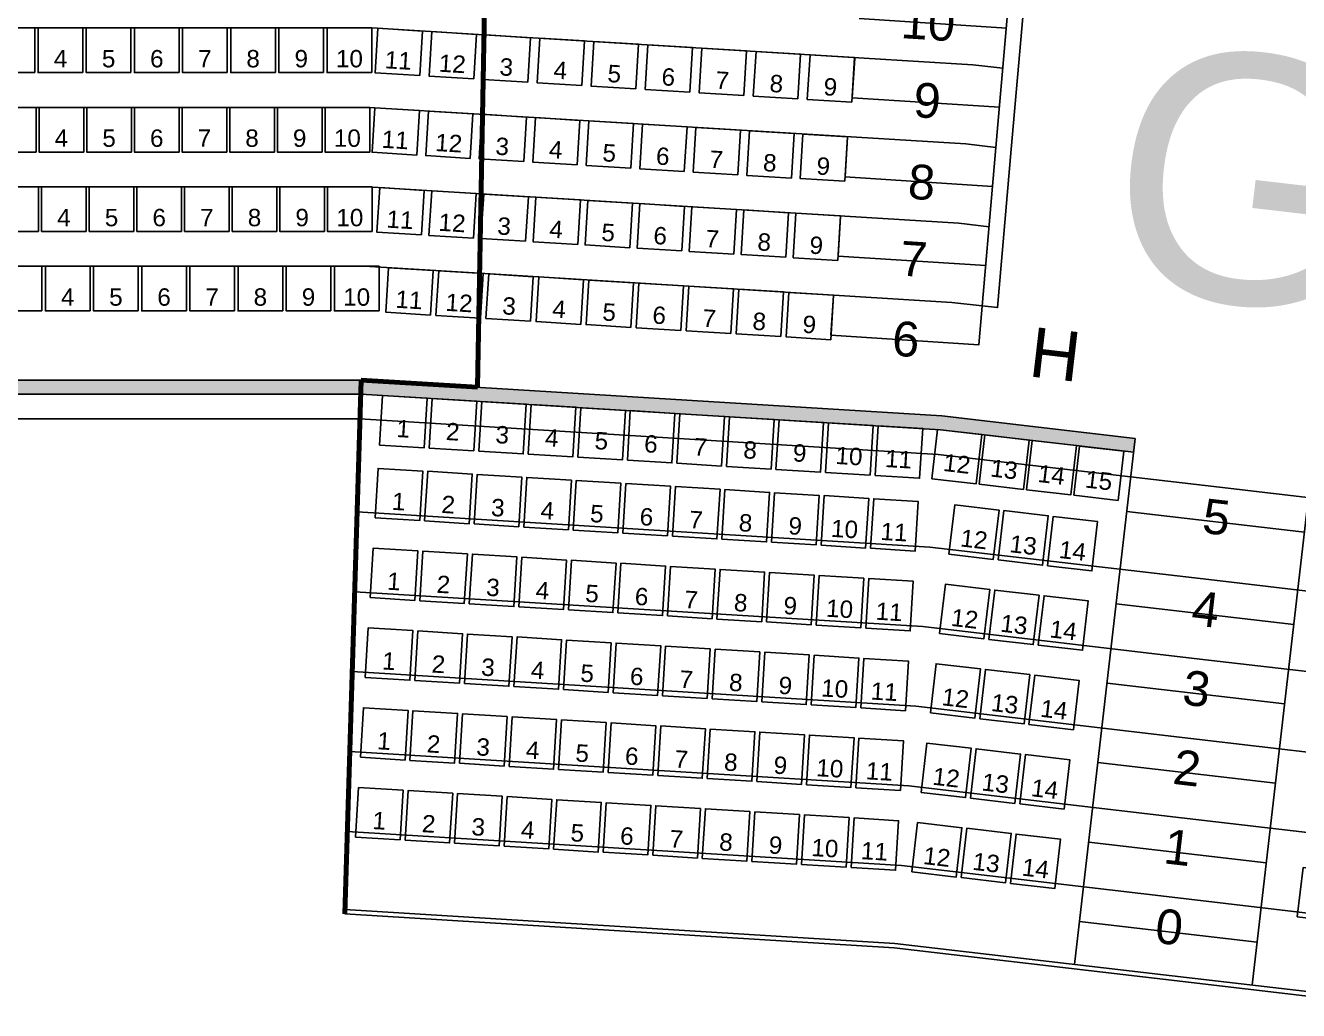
# Model space of a CAD drawing. Header units: millimetres. Extents: x 42980 to 202332, y 27411 to 140378.
# Drawn here: x 118301 to 131123, y 103573 to 113491 of the extents above; entities that cross this region are included whole.
import ezdxf
from ezdxf.enums import TextEntityAlignment as Align

# ---------------------------------------------------------------- set-up
doc = ezdxf.new("R2010")
doc.units = ezdxf.units.MM
doc.header["$LTSCALE"] = 100
for name, color, linetype in [('A-3311-EA-', 3, 'CONTINUOUS'), ('A-3311-FYLL', 1, 'CONTINUOUS'), ('D-RADER_TELE', 252, 'CONTINUOUS'), ('F-RADER', 252, 'CONTINUOUS'), ('F-STOLAR', 1, 'CONTINUOUS'), ('F-STOLNUMMER', 7, 'CONTINUOUS'), ('G-RADER', 252, 'CONTINUOUS'), ('G-RADER_TELE', 252, 'CONTINUOUS'), ('G-RADER_TELE_2', 252, 'CONTINUOUS'), ('G-RADNUMMER', 4, 'CONTINUOUS'), ('G-RADNUMMER_TELE', 4, 'CONTINUOUS'), ('G-STOLAR', 1, 'CONTINUOUS'), ('G-STOLAR_TELE', 3, 'CONTINUOUS'), ('G-STOLAR_TELE_2', 3, 'CONTINUOUS'), ('G-STOLNUMMER', 7, 'CONTINUOUS'), ('G-STOLNUMMER_TELE', 7, 'CONTINUOUS'), ('G-TRAPPA', 254, 'CONTINUOUS'), ('G-TRAPPA_TELE', 254, 'CONTINUOUS'), ('SEKTIONS_NR', 4, 'CONTINUOUS'), ('U-RADER', 252, 'CONTINUOUS')]:
    doc.layers.add(name, color=color, linetype=linetype)
doc.layers.add('SEKTIONER', color=4, linetype='CONTINUOUS', lineweight=70)
doc.styles.add('ARIAL', font='arial.ttf')

# ---------------------------------------------------------------- blocks, each defined once
blk = doc.blocks.new('KAJ')
at = {"layer": 'A-3311-FYLL'}
blk.add_hatch(color=256, dxfattribs=at).paths.add_polyline_path([(10710, 25094), (10726, 25233), (8776, 25460), (2929, 25820), (-2929, 25820), (-8776, 25460), (-10726, 25233), (-10710, 25094), (-8764, 25321), (-2925, 25680), (2925, 25680), (8764, 25321)])
at = {"layer": 'A-3311-EA-'}
for p, q in [((-2929, 25820), (2929, 25820)), ((2929, 25820), (8776, 25460)), ((2925, 25680), (-2925, 25680)), ((8764, 25321), (2925, 25680)), ((8776, 25460), (10726, 25233)), ((10710, 25094), (8764, 25321))]:
    blk.add_line(p, q, dxfattribs=at)

msp = doc.modelspace()

# ---------------------------------------------------------------- linework, layer by layer
at = {"layer": 'D-RADER_TELE'}
for p, q in [((115835, 109530), (118753, 109530)), ((127494, 109172), (130328, 108841)), ((130221, 107912), (127411, 108240)), ((130129, 107112), (127340, 107438)), ((130037, 106313), (127269, 106636)), ((129944, 105513), (127197, 105834)), ((129852, 104713), (127126, 105032)), ((129762, 103933), (127056, 104249)), ((129757, 103889), (127052, 104205))]:
    msp.add_line(p, q, dxfattribs=at)
at = {"layer": 'F-RADER'}
for p, q in [((115714, 113467), (118753, 113467)), ((121791, 113467), (118753, 113467)), ((122919, 113397), (121791, 113467)), ((115739, 112667), (118753, 112667)), ((121766, 112667), (118753, 112667)), ((122870, 112599), (121766, 112667)), ((115764, 111867), (118753, 111867)), ((121742, 111867), (118753, 111867)), ((122890, 111796), (121742, 111867)), ((115788, 111067), (118753, 111067)), ((121717, 111067), (118753, 111067)), ((122875, 110996), (121717, 111067))]:
    msp.add_line(p, q, dxfattribs=at)
at = {"layer": 'F-STOLAR'}
for points in [[(118394, 113017), (117944, 113017), (117944, 113467), (118394, 113467)], [(118879, 113017), (118429, 113017), (118429, 113467), (118879, 113467)], [(119364, 113017), (118914, 113017), (118914, 113467), (119364, 113467)], [(119849, 113017), (119399, 113017), (119399, 113467), (119849, 113467)], [(120334, 113017), (119884, 113017), (119884, 113467), (120334, 113467)], [(120819, 113017), (120369, 113017), (120369, 113467), (120819, 113467)], [(121304, 113017), (120854, 113017), (120854, 113467), (121304, 113467)], [(121789, 113017), (121339, 113017), (121339, 113467), (121789, 113467)], [(122273, 112986), (121824, 113014), (121851, 113463), (122300, 113435)], [(122817, 112953), (122368, 112980), (122395, 113429), (122844, 113402)], [(118408, 112217), (117958, 112217), (117958, 112667), (118408, 112667)], [(118888, 112217), (118438, 112217), (118438, 112667), (118888, 112667)], [(119368, 112217), (118918, 112217), (118918, 112667), (119368, 112667)], [(119848, 112217), (119398, 112217), (119398, 112667), (119848, 112667)], [(120328, 112217), (119878, 112217), (119878, 112667), (120328, 112667)], [(120808, 112217), (120358, 112217), (120358, 112667), (120808, 112667)], [(121288, 112217), (120838, 112217), (120838, 112667), (121288, 112667)], [(121768, 112217), (121318, 112217), (121318, 112667), (121768, 112667)], [(122242, 112187), (121793, 112214), (121820, 112663), (122269, 112636)], [(122781, 112153), (122332, 112181), (122359, 112630), (122808, 112603)], [(118433, 111417), (117983, 111417), (117983, 111867), (118433, 111867)], [(118913, 111417), (118463, 111417), (118463, 111867), (118913, 111867)], [(119393, 111417), (118943, 111417), (118943, 111867), (119393, 111867)], [(119873, 111417), (119423, 111417), (119423, 111867), (119873, 111867)], [(120353, 111417), (119903, 111417), (119903, 111867), (120353, 111867)], [(120833, 111417), (120383, 111417), (120383, 111867), (120833, 111867)], [(121313, 111417), (120863, 111417), (120863, 111867), (121313, 111867)], [(121793, 111417), (121343, 111417), (121343, 111867), (121793, 111867)], [(122291, 111382), (121841, 111410), (121869, 111859), (122318, 111831)], [(122815, 111350), (122365, 111377), (122393, 111827), (122842, 111799)], [(118467, 110617), (118017, 110617), (118017, 111067), (118467, 111067)], [(118952, 110617), (118502, 110617), (118502, 111067), (118952, 111067)], [(119437, 110617), (118987, 110617), (118987, 111067), (119437, 111067)], [(119922, 110617), (119472, 110617), (119472, 111067), (119922, 111067)], [(120407, 110617), (119957, 110617), (119957, 111067), (120407, 111067)], [(120892, 110617), (120442, 110617), (120442, 111067), (120892, 111067)], [(121377, 110617), (120927, 110617), (120927, 111067), (121377, 111067)], [(121862, 110617), (121412, 110617), (121412, 111067), (121862, 111067)], [(122381, 110575), (121931, 110603), (121959, 111052), (122408, 111024)], [(122885, 110544), (122435, 110572), (122463, 111021), (122912, 110993)]]:
    msp.add_lwpolyline(points, close=True, dxfattribs=at)
at = {"layer": 'G-RADER'}
for p, q in [((127844, 113095), (122919, 113397)), ((128145, 113060), (127844, 113095)), ((127773, 112298), (122870, 112599)), ((128076, 112262), (127773, 112298)), ((127702, 111501), (122890, 111796)), ((128007, 111465), (127702, 111501)), ((127631, 110703), (122875, 110996)), ((127938, 110668), (127631, 110703))]:
    msp.add_line(p, q, dxfattribs=at)
at = {"layer": 'G-RADER_TELE'}
for p, q in [((121670, 109530), (118753, 109530)), ((127494, 109172), (121670, 109530)), ((127411, 108240), (121641, 108595)), ((127340, 107438), (121617, 107790)), ((127269, 106636), (121592, 106985)), ((127197, 105834), (121567, 106180)), ((127126, 105032), (121542, 105375)), ((127052, 104205), (121517, 104545)), ((127056, 104249), (121518, 104590))]:
    msp.add_line(p, q, dxfattribs=at)
at = {"layer": 'G-RADER_TELE_2'}
for p, q in [((133162, 108510), (130328, 108841)), ((133031, 107584), (130221, 107912)), ((132918, 106787), (130129, 107112)), ((132805, 105990), (130037, 106313)), ((132692, 105192), (129944, 105513)), ((132579, 104395), (129852, 104713)), ((132462, 103573), (129757, 103889)), ((132468, 103618), (129762, 103933))]:
    msp.add_line(p, q, dxfattribs=at)
at = {"layer": 'G-STOLAR'}
for points in [[(123361, 112919), (122912, 112947), (122939, 113396), (123388, 113368)], [(123905, 112886), (123456, 112913), (123483, 113363), (123932, 113335)], [(124449, 112852), (124000, 112880), (124027, 113329), (124476, 113302)], [(124993, 112819), (124544, 112847), (124571, 113296), (125020, 113268)], [(125537, 112786), (125088, 112813), (125115, 113262), (125564, 113235)], [(126081, 112752), (125631, 112780), (125659, 113229), (126108, 113201)], [(126625, 112719), (126175, 112746), (126203, 113196), (126652, 113168)], [(123320, 112120), (122871, 112148), (122898, 112597), (123347, 112569)], [(123859, 112087), (123410, 112115), (123437, 112564), (123886, 112536)], [(124398, 112054), (123949, 112082), (123976, 112531), (124425, 112503)], [(124937, 112021), (124488, 112049), (124515, 112498), (124964, 112470)], [(125476, 111988), (125027, 112015), (125054, 112465), (125503, 112437)], [(126015, 111955), (125566, 111982), (125593, 112432), (126042, 112404)], [(126554, 111922), (126104, 111949), (126132, 112398), (126581, 112371)], [(123339, 111318), (122889, 111345), (122917, 111794), (123366, 111767)], [(123863, 111286), (123413, 111313), (123441, 111762), (123890, 111735)], [(124387, 111253), (123937, 111281), (123965, 111730), (124414, 111702)], [(124911, 111221), (124462, 111249), (124489, 111698), (124938, 111670)], [(125435, 111189), (124986, 111217), (125013, 111666), (125462, 111638)], [(125959, 111157), (125510, 111184), (125537, 111634), (125986, 111606)], [(126483, 111125), (126034, 111152), (126061, 111601), (126510, 111574)], [(123389, 110513), (122939, 110541), (122967, 110990), (123416, 110962)], [(123893, 110482), (123444, 110510), (123471, 110959), (123920, 110931)], [(124397, 110451), (123948, 110479), (123975, 110928), (124424, 110900)], [(124901, 110420), (124452, 110448), (124479, 110897), (124928, 110869)], [(125405, 110389), (124956, 110417), (124983, 110866), (125432, 110838)], [(125909, 110358), (125460, 110386), (125487, 110835), (125936, 110808)], [(126413, 110327), (125964, 110355), (125991, 110804), (126440, 110777)]]:
    msp.add_lwpolyline(points, close=True, dxfattribs=at)
at = {"layer": 'G-STOLAR_TELE'}
for points in [[(121867, 109267), (122317, 109239), (122347, 109738), (121898, 109766)], [(122367, 109236), (122816, 109209), (122846, 109708), (122397, 109735)], [(122866, 109206), (123315, 109178), (123345, 109677), (122896, 109705)], [(123365, 109175), (123814, 109147), (123844, 109647), (123395, 109674)], [(123864, 109144), (124313, 109117), (124344, 109616), (123894, 109643)], [(124363, 109114), (124812, 109086), (124843, 109585), (124393, 109613)], [(124862, 109083), (125311, 109055), (125342, 109555), (124892, 109582)], [(125361, 109052), (125810, 109025), (125841, 109524), (125392, 109551)], [(125860, 109022), (126309, 108994), (126340, 109493), (125891, 109521)], [(126359, 108991), (126808, 108964), (126839, 109463), (126390, 109490)], [(126858, 108960), (127307, 108933), (127338, 109432), (126889, 109460)], [(127429, 108928), (127876, 108876), (127934, 109372), (127487, 109424)], [(127905, 108872), (128352, 108820), (128410, 109317), (127963, 109369)], [(128382, 108817), (128829, 108764), (128887, 109261), (128440, 109313)], [(128859, 108761), (129306, 108709), (129364, 109205), (128917, 109257)], [(121822, 108533), (122272, 108506), (122302, 109005), (121853, 109032)], [(122321, 108503), (122771, 108475), (122801, 108974), (122352, 109002)], [(122821, 108472), (123270, 108444), (123300, 108944), (122851, 108971)], [(123320, 108441), (123769, 108414), (123799, 108913), (123350, 108940)], [(123819, 108411), (124268, 108383), (124298, 108882), (123849, 108910)], [(124318, 108380), (124767, 108353), (124798, 108852), (124348, 108879)], [(124817, 108349), (125266, 108322), (125297, 108821), (124847, 108849)], [(125316, 108319), (125765, 108291), (125796, 108790), (125346, 108818)], [(125815, 108288), (126264, 108261), (126295, 108760), (125846, 108787)], [(126314, 108258), (126763, 108230), (126794, 108729), (126345, 108757)], [(126813, 108227), (127262, 108199), (127293, 108698), (126844, 108726)], [(127602, 108168), (128049, 108115), (128107, 108612), (127660, 108664)], [(128098, 108110), (128545, 108057), (128603, 108554), (128156, 108606)], [(128595, 108052), (129042, 107999), (129100, 108496), (128653, 108548)], [(121773, 107730), (122222, 107702), (122253, 108201), (121804, 108229)], [(122272, 107699), (122721, 107672), (122752, 108171), (122303, 108198)], [(122771, 107669), (123220, 107641), (123251, 108140), (122802, 108168)], [(123270, 107638), (123719, 107610), (123750, 108109), (123301, 108137)], [(123769, 107607), (124218, 107580), (124249, 108079), (123800, 108106)], [(124268, 107577), (124718, 107549), (124748, 108048), (124299, 108076)], [(124767, 107546), (125217, 107518), (125247, 108017), (124798, 108045)], [(125266, 107515), (125716, 107488), (125746, 107987), (125297, 108014)], [(125766, 107485), (126215, 107457), (126245, 107956), (125796, 107984)], [(126265, 107454), (126714, 107426), (126744, 107925), (126295, 107953)], [(126764, 107423), (127213, 107396), (127243, 107895), (126794, 107922)], [(127508, 107368), (127955, 107316), (128013, 107813), (127566, 107865)], [(128005, 107310), (128452, 107258), (128510, 107755), (128063, 107807)], [(128502, 107252), (128948, 107200), (129006, 107697), (128560, 107749)], [(121724, 106926), (122173, 106899), (122204, 107398), (121754, 107425)], [(122223, 106896), (122672, 106868), (122703, 107367), (122253, 107395)], [(122722, 106865), (123171, 106838), (123202, 107337), (122752, 107364)], [(123221, 106834), (123670, 106807), (123701, 107306), (123252, 107334)], [(123720, 106804), (124169, 106776), (124200, 107275), (123751, 107303)], [(124219, 106773), (124668, 106746), (124699, 107245), (124250, 107272)], [(124718, 106742), (125167, 106715), (125198, 107214), (124749, 107242)], [(125217, 106712), (125666, 106684), (125697, 107183), (125248, 107211)], [(125716, 106681), (126165, 106654), (126196, 107153), (125747, 107180)], [(126215, 106651), (126664, 106623), (126695, 107122), (126246, 107150)], [(126714, 106620), (127163, 106592), (127194, 107091), (126745, 107119)], [(127415, 106569), (127862, 106516), (127920, 107013), (127473, 107065)], [(127912, 106511), (128359, 106458), (128416, 106955), (127970, 107007)], [(128408, 106453), (128855, 106400), (128913, 106897), (128466, 106949)], [(121674, 106123), (122124, 106095), (122154, 106594), (121705, 106622)], [(122173, 106092), (122623, 106065), (122653, 106564), (122204, 106591)], [(122672, 106062), (123122, 106034), (123152, 106533), (122703, 106561)], [(123172, 106031), (123621, 106003), (123651, 106502), (123202, 106530)], [(123671, 106000), (124120, 105973), (124150, 106472), (123701, 106499)], [(124170, 105970), (124619, 105942), (124649, 106441), (124200, 106469)], [(124669, 105939), (125118, 105911), (125149, 106410), (124699, 106438)], [(125168, 105908), (125617, 105881), (125648, 106380), (125198, 106407)], [(125667, 105878), (126116, 105850), (126147, 106349), (125697, 106377)], [(126166, 105847), (126615, 105819), (126646, 106319), (126197, 106346)], [(126665, 105816), (127114, 105789), (127145, 106288), (126696, 106315)], [(127322, 105769), (127769, 105717), (127827, 106213), (127380, 106266)], [(127818, 105711), (128265, 105659), (128323, 106155), (127876, 106208)], [(128315, 105653), (128762, 105601), (128820, 106097), (128373, 106150)], [(121625, 105319), (122074, 105292), (122105, 105791), (121656, 105818)], [(122124, 105289), (122573, 105261), (122604, 105760), (122155, 105788)], [(122623, 105258), (123072, 105231), (123103, 105730), (122654, 105757)], [(123122, 105227), (123571, 105200), (123602, 105699), (123153, 105727)], [(123621, 105197), (124070, 105169), (124101, 105668), (123652, 105696)], [(124120, 105166), (124569, 105139), (124600, 105638), (124151, 105665)], [(124619, 105136), (125069, 105108), (125099, 105607), (124650, 105635)], [(125118, 105105), (125568, 105077), (125598, 105576), (125149, 105604)], [(125617, 105074), (126067, 105047), (126097, 105546), (125648, 105573)], [(126117, 105044), (126566, 105016), (126596, 105515), (126147, 105543)], [(126616, 105013), (127065, 104985), (127095, 105484), (126646, 105512)], [(127228, 104969), (127675, 104917), (127733, 105414), (127286, 105466)], [(127725, 104911), (128172, 104859), (128230, 105356), (127783, 105408)], [(128221, 104853), (128668, 104801), (128726, 105298), (128279, 105350)]]:
    msp.add_lwpolyline(points, close=True, dxfattribs=at)
at = {"layer": 'G-STOLAR_TELE_2'}
msp.add_lwpolyline([(131111, 104516), (131558, 104464), (131616, 104960), (131169, 105013)], close=True, dxfattribs=at)
at = {"layer": 'G-TRAPPA'}
for p, q in [((126698, 113561), (128181, 113465)), ((126653, 113163), (126627, 112764)), ((126627, 112764), (128111, 112668)), ((126582, 112366), (126556, 111967)), ((126556, 111967), (128042, 111871)), ((126511, 111569), (126485, 111170)), ((126485, 111170), (127973, 111074)), ((126440, 110772), (126414, 110372))]:
    msp.add_line(p, q, dxfattribs=at)
for points in [[(128076, 112262), (128284, 114654)], [(128409, 114300), (128230, 112245)], [(126414, 110372), (127904, 110277), (128076, 112262)], [(128230, 112245), (128092, 110650), (127938, 110668)]]:
    msp.add_lwpolyline(points, dxfattribs=at)
at = {"layer": 'G-TRAPPA_TELE'}
for p, q in [((128868, 104037), (129479, 109333)), ((130657, 103830), (131267, 109124))]:
    msp.add_line(p, q, dxfattribs=at)
for points in [[(131182, 108389), (129394, 108597)], [(131075, 107460), (129287, 107669)], [(130983, 106661), (129195, 106869)], [(130891, 105861), (129102, 106069)], [(130798, 105061), (129010, 105269)], [(130706, 104262), (128918, 104470)]]:
    msp.add_lwpolyline(points, dxfattribs=at)
at = {"layer": 'SEKTIONER'}
for p, q in [((123100, 123146), (122854, 109848)), ((121517, 104545), (121682, 109920)), ((122854, 109848), (121682, 109920))]:
    msp.add_line(p, q, dxfattribs=at)

# ---------------------------------------------------------------- block references
at = {"layer": 'U-RADER'}
msp.add_blockref('KAJ', (118753, 84100), dxfattribs=at)

# ---------------------------------------------------------------- texts
at = {"layer": 'F-STOLNUMMER', "style": 'ARIAL'}
for s, rotation, p in [('4', 360, (118654, 113017)), ('5', 360, (119139, 113017)), ('6', 360, (119624, 113017)), ('7', 360, (120109, 113017)), ('8', 360, (120594, 113017)), ('9', 360, (121079, 113017)), ('10', 360, (121564, 113017)), ('11', 356.4854, (122048, 113000)), ('12', 356.4854, (122592, 112966)), ('4', 360, (118663, 112217)), ('5', 360, (119143, 112217)), ('6', 360, (119623, 112217)), ('7', 360, (120103, 112217)), ('8', 360, (120583, 112217)), ('9', 360, (121063, 112217)), ('10', 360, (121543, 112217)), ('11', 356.4854, (122017, 112200)), ('12', 356.4854, (122556, 112167)), ('4', 360, (118688, 111417)), ('5', 360, (119168, 111417)), ('6', 360, (119648, 111417)), ('7', 360, (120128, 111417)), ('8', 360, (120608, 111417)), ('9', 360, (121088, 111417)), ('10', 360, (121568, 111417)), ('11', 356.4854, (122066, 111396)), ('12', 356.4854, (122590, 111364)), ('4', 360, (118727, 110617)), ('5', 360, (119212, 110617)), ('6', 360, (119697, 110617)), ('7', 360, (120182, 110617)), ('8', 360, (120667, 110617)), ('9', 360, (121152, 110617)), ('10', 360, (121637, 110617)), ('11', 356.4854, (122156, 110589)), ('12', 356.4854, (122660, 110558))]:
    msp.add_text(s, height=175, rotation=rotation, dxfattribs=at).set_placement(p, align=Align.BOTTOM_CENTER)
at = {"layer": 'G-RADNUMMER', "style": 'ARIAL'}
for s, p in [('10', (127110, 113365)), ('9', (127237, 112570)), ('8', (127181, 111748)), ('7', (127101, 110974)), ('6', (127022, 110168))]:
    msp.add_text(s, height=350, rotation=356.3285, dxfattribs=at).set_placement(p)
at = {"layer": 'G-RADNUMMER_TELE', "style": 'ARIAL'}
for s, p in [('5', (130142, 108384)), ('4', (130033, 107456)), ('3', (129942, 106656)), ('2', (129846, 105857)), ('1', (129753, 105057)), ('0', (129666, 104257))]:
    msp.add_text(s, height=350, rotation=353.34, dxfattribs=at).set_placement(p)
at = {"layer": 'G-STOLNUMMER', "style": 'ARIAL'}
for s, p in [('3', (123136, 112933)), ('4', (123680, 112900)), ('5', (124224, 112866)), ('6', (124768, 112833)), ('7', (125312, 112799)), ('8', (125856, 112766)), ('9', (126400, 112733)), ('3', (123095, 112134)), ('4', (123634, 112101)), ('5', (124173, 112068)), ('6', (124712, 112035)), ('7', (125251, 112002)), ('8', (125790, 111969)), ('9', (126329, 111935)), ('3', (123114, 111331)), ('4', (123638, 111299)), ('5', (124162, 111267)), ('6', (124686, 111235)), ('7', (125210, 111203)), ('8', (125734, 111171)), ('9', (126258, 111138)), ('3', (123164, 110527)), ('4', (123668, 110496)), ('5', (124172, 110465)), ('6', (124676, 110434)), ('7', (125180, 110403)), ('8', (125684, 110372)), ('9', (126188, 110341))]:
    msp.add_text(s, height=175, rotation=356.4854, dxfattribs=at).set_placement(p, align=Align.BOTTOM_CENTER)
at = {"layer": 'G-STOLNUMMER_TELE', "style": 'ARIAL'}
for s, rotation, p in [('1', 356.4854, (122033, 109348)), ('2', 356.4854, (122532, 109318)), ('3', 356.4854, (123031, 109287)), ('4', 356.4854, (123530, 109256)), ('5', 356.4854, (124029, 109226)), ('6', 356.4854, (124528, 109195)), ('7', 356.4854, (125027, 109164)), ('8', 356.4854, (125527, 109134)), ('9', 356.4854, (126026, 109103)), ('10', 356.4854, (126455, 109077)), ('11', 356.4854, (126954, 109046)), ('12', 353.34, (127537, 109007)), ('13', 353.34, (128013, 108951)), ('14', 353.34, (128490, 108896)), ('15', 353.34, (128967, 108840)), ('1', 356.4854, (121988, 108615)), ('2', 356.4854, (122487, 108584)), ('3', 356.4854, (122986, 108553)), ('4', 356.4854, (123485, 108523)), ('5', 356.4854, (123984, 108492)), ('6', 356.4854, (124483, 108461)), ('7', 356.4854, (124982, 108431)), ('8', 356.4854, (125481, 108400)), ('9', 356.4854, (125981, 108369)), ('10', 356.4854, (126410, 108343)), ('11', 356.4854, (126909, 108312)), ('12', 353.34, (127710, 108247)), ('13', 353.34, (128206, 108189)), ('14', 353.34, (128703, 108131)), ('1', 356.4854, (121939, 107811)), ('2', 356.4854, (122438, 107780)), ('3', 356.4854, (122937, 107750)), ('4', 356.4854, (123436, 107719)), ('5', 356.4854, (123935, 107688)), ('6', 356.4854, (124434, 107658)), ('7', 356.4854, (124933, 107627)), ('8', 356.4854, (125432, 107596)), ('9', 356.4854, (125931, 107566)), ('10', 356.4854, (126360, 107539)), ('11', 356.4854, (126860, 107509)), ('12', 353.34, (127616, 107447)), ('13', 353.34, (128113, 107389)), ('14', 353.34, (128610, 107331)), ('1', 356.4854, (121889, 107008)), ('2', 356.4854, (122388, 106977)), ('3', 356.4854, (122887, 106946)), ('4', 356.4854, (123387, 106916)), ('5', 356.4854, (123886, 106885)), ('6', 356.4854, (124385, 106854)), ('7', 356.4854, (124884, 106824)), ('8', 356.4854, (125383, 106793)), ('9', 356.4854, (125882, 106762)), ('10', 356.4854, (126311, 106736)), ('11', 356.4854, (126810, 106705)), ('12', 353.34, (127523, 106648)), ('13', 353.34, (128020, 106590)), ('14', 353.34, (128516, 106532)), ('1', 356.4854, (121840, 106204)), ('2', 356.4854, (122339, 106173)), ('3', 356.4854, (122838, 106143)), ('4', 356.4854, (123337, 106112)), ('5', 356.4854, (123836, 106081)), ('6', 356.4854, (124335, 106051)), ('7', 356.4854, (124834, 106020)), ('8', 356.4854, (125333, 105990)), ('9', 356.4854, (125832, 105959)), ('10', 356.4854, (126262, 105933)), ('11', 356.4854, (126761, 105902)), ('12', 353.34, (127430, 105848)), ('13', 353.34, (127926, 105790)), ('14', 353.34, (128423, 105732)), ('1', 356.4854, (121791, 105401)), ('2', 356.4854, (122290, 105370)), ('3', 356.4854, (122789, 105339)), ('4', 356.4854, (123288, 105309)), ('5', 356.4854, (123787, 105278)), ('6', 356.4854, (124286, 105247)), ('7', 356.4854, (124785, 105217)), ('8', 356.4854, (125284, 105186)), ('9', 356.4854, (125783, 105155)), ('10', 356.4854, (126212, 105129)), ('11', 356.4854, (126711, 105098)), ('12', 353.34, (127336, 105049)), ('13', 353.34, (127833, 104991)), ('14', 353.34, (128330, 104933))]:
    msp.add_text(s, height=175, rotation=rotation, dxfattribs=at).set_placement(p)
at = {"layer": 'SEKTIONS_NR', "style": 'ARIAL'}
for s, height, p in [('G', 2500, (129118, 110860)), ('H', 500, (128394, 109960))]:
    msp.add_text(s, height=height, rotation=353.34, dxfattribs=at).set_placement(p)

doc.saveas('drawing.dxf')
